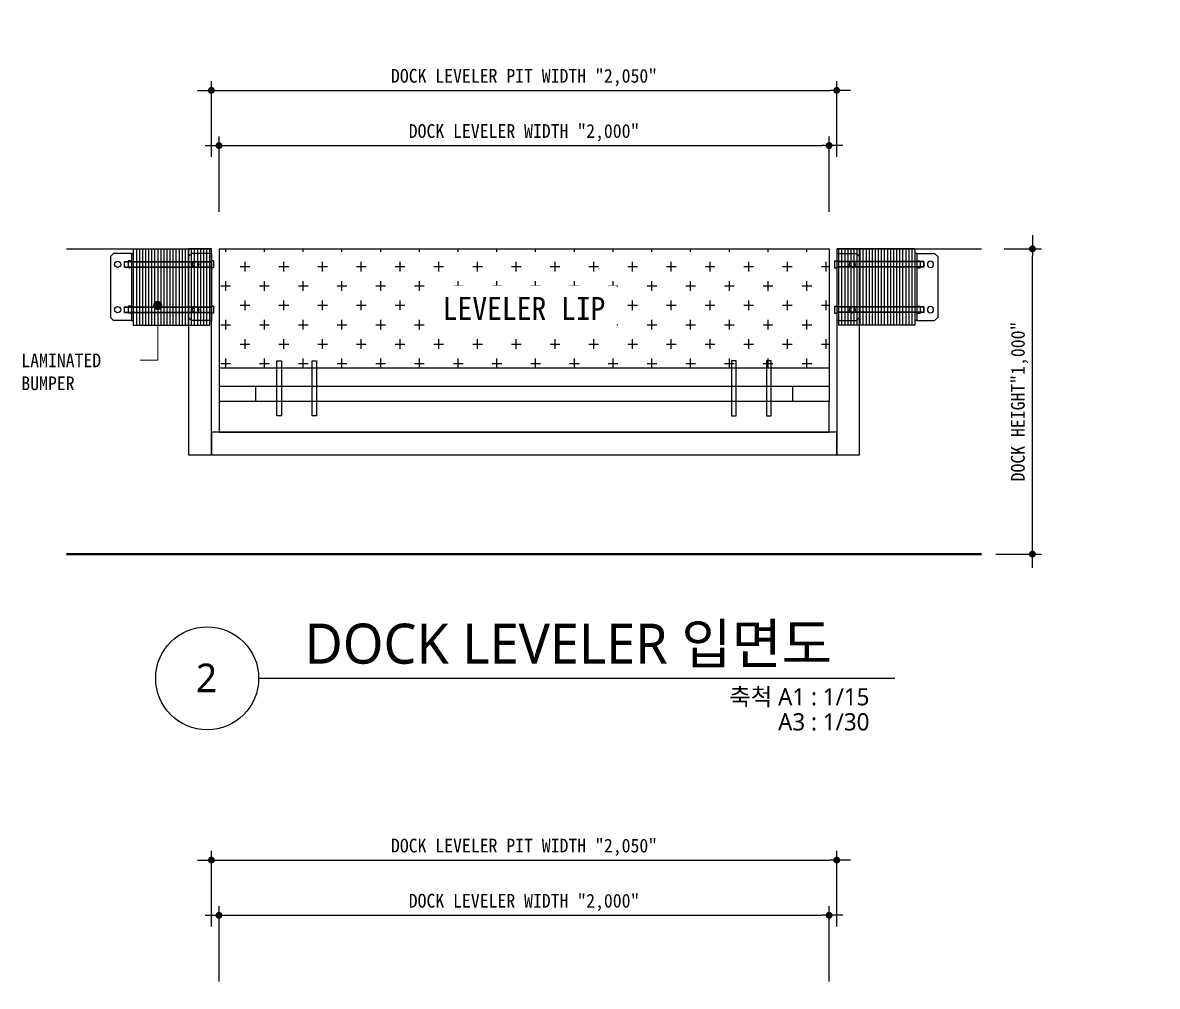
# Model space of a CAD drawing. Header units: millimetres. Extents: x 1089 to 24842, y 175806 to 183667.
# Drawn here: x 1089 to 4808, y 180510 to 183667 of the extents above; entities that cross this region are included whole.
import ezdxf
from ezdxf.enums import TextEntityAlignment as Align

# ---------------------------------------------------------------- set-up
doc = ezdxf.new("R2010")
doc.units = ezdxf.units.MM
doc.header["$MEASUREMENT"] = 0
doc.header["$PDSIZE"] = -10
doc.layers.get('0').update_dxf_attribs({"linetype": 'CONTINUOUS'})
doc.layers.get('DEFPOINTS').update_dxf_attribs({"color": 146, "linetype": 'CONTINUOUS'})
for name, color, linetype in [('8', 8, 'CONTINUOUS'), ('h', 8, 'CONTINUOUS'), ('PL', 4, 'CONTINUOUS'), ('TEXT', 3, 'CONTINUOUS'), ('외형선', 3, 'CONTINUOUS')]:
    doc.layers.add(name, color=color, linetype=linetype)
for name, color, linetype, lineweight in [('A-CONC-LIN1', 2, 'CONTINUOUS', 40), ('A-DIMS', 7, 'CONTINUOUS', 25), ('A-XXXX-SYMB', 7, 'CONTINUOUS', 25), ('A-XXXX-TXT1', 3, 'CONTINUOUS', 25)]:
    doc.layers.add(name, color=color, linetype=linetype, lineweight=lineweight)
doc.styles.add('HY울릉도L', font='H2GTRE.TTF')
doc.styles.get("Standard").update_dxf_attribs({"font": 'SIMPLEX.shx'})
doc.styles.add('돋움체', font='')
doc.styles.add('맑은 고딕', font='malgun.ttf')
doc.styles.get('돋움체').set_extended_font_data('DotumChe')
doc.dimstyles.new('CDIM', dxfattribs={"dimtxt": 3, "dimasz": 1.5, "dimexe": 2, "dimexo": 1, "dimgap": 1, "dimtad": 1, "dimdec": 0, "dimrnd": 0.5, "dimzin": 0, "dimdsep": 32, "dimlunit": 6, "dimtxsty": 'HY울릉도L', "dimblk1": '_CIDOT', "dimblk2": '_CIDOT', "dimsah": 1, "dimcen": 5.5, "dimclrd": 2, "dimclre": 2, "dimclrt": 7, "dimadec": 0, "dimazin": 0, "dimtfac": 1, "dimtdec": 0, "dimtix": 1, "dimtmove": 2, "dimatfit": 1, "dimldrblk": '_CIDOT', "dimfxl": 1, "dimtolj": 1, "dimtzin": 0, "dimlwd": -1, "dimarcsym": 0})
doc.dimstyles.new('MAIN', dxfattribs={"dimtxt": 3, "dimasz": 2, "dimexe": 2, "dimexo": 5, "dimgap": 1, "dimtad": 1, "dimdec": 0, "dimdsep": 46, "dimlunit": 6, "dimtxsty": 'Standard', "dimblk": 'Dot1', "dimcen": 2.5, "dimdle": 2, "dimclrd": 256, "dimclre": 256, "dimclrt": 3, "dimadec": 0, "dimazin": 0, "dimtfac": 1, "dimtdec": 0, "dimtix": 1, "dimtmove": 2, "dimatfit": 3, "dimldrblk": 'DOT', "dimfxl": 1, "dimtvp": 1, "dimtolj": 1, "dimtzin": 0, "dimlwd": 0, "dimlwe": 0, "dimarcsym": 0})

# ---------------------------------------------------------------- blocks, each defined once
blk = doc.blocks.new('라미네이터범퍼')
at = {"layer": '8'}
for p, q in [((-130, 190.2), (-130, -59.8)), ((-130, 190.2), (120, 190.2)), ((-120, 190.2), (-120, -59.8)), ((-110, 190.2), (-110, -59.8)), ((-100, 190.2), (-100, -59.8)), ((-90, 190.2), (-90, -59.8)), ((-80, 190.2), (-80, -59.8)), ((-70, 190.2), (-70, -59.8)), ((-60, 190.2), (-60, -59.8)), ((-50, 190.2), (-50, -59.8)), ((-40, 190.2), (-40, -59.8)), ((-30, 190.2), (-30, -59.8)), ((-20, 190.2), (-20, -59.8)), ((-10, 190.2), (-10, -59.8)), ((0, 190.2), (0, -59.8)), ((10, 190.2), (10, -59.8)), ((20, 190.2), (20, -59.8)), ((30, 190.2), (30, -59.8)), ((40, 190.2), (40, -59.8)), ((50, 190.2), (50, -59.8)), ((60, 190.2), (60, -59.8)), ((70, 190.2), (70, -59.8)), ((80, 190.2), (80, -59.8)), ((90, 190.2), (90, -59.8)), ((100, 190.2), (100, -59.8)), ((110, 190.2), (110, -59.8)), ((120, 190.2), (120, -59.8)), ((-205, 165.2), (-195, 175.2)), ((-205, 165.2), (-205, -34.8)), ((-136, 175.2), (-195, 175.2)), ((-147, 150.5), (-147, 128.5)), ((-136, 150.5), (-147, 150.5)), ((-136, 175.2), (-130, 175.2)), ((-136, 175.2), (-136, -44.8)), ((-136, 165.2), (-136, -34.8)), ((-130, 175.2), (-130, -44.8)), ((51, 165.2), (61, 175.2)), ((51, 165.2), (51, -34.8)), ((120, 175.2), (61, 175.2)), ((120, 175.2), (126, 175.2)), ((120, 175.2), (120, -44.8)), ((126, 175.2), (126, -44.8)), ((133, 150.5), (126, 150.5)), ((133, 150.5), (133, 128.5)), ((-159, 148.5), (-160, 147.5)), ((-160, 147.5), (-160, 131.5)), ((-159, 148.5), (-147, 148.5)), ((-159, 130.5), (-147, 130.5)), ((-147, 130.5), (126, 130.5)), ((-136, 128.5), (-147, 128.5)), ((133, 128.5), (126, 128.5)), ((-159, 0), (-160, -1)), ((-159, 0), (-147, 0)), ((-147, 2), (-147, -20)), ((-136, 2), (-147, 2)), ((133, 2), (126, 2)), ((133, 2), (133, -20)), ((-195, -44.8), (-205, -34.8)), ((-160, -1), (-160, -17)), ((-160, -17), (-159, -18)), ((-159, -18), (-147, -18)), ((-136, -20), (-147, -20)), ((-130, -34.8), (-130, -59.8)), ((61, -44.8), (51, -34.8)), ((120, -34.8), (120, -59.8)), ((133, -20), (126, -20)), ((-136, -44.8), (-195, -44.8)), ((-136, -44.8), (-130, -44.8)), ((-130, -59.8), (120, -59.8)), ((120, -44.8), (61, -44.8)), ((120, -44.8), (126, -44.8))]:
    blk.add_line(p, q, dxfattribs=at)
blk.add_lwpolyline([(51, 190.2), (120, 190.2)], dxfattribs=at)
for centre in [(-181.3, 139.5), (74.8, 139.5), (-181.3, -9), (74.8, -9)]:
    blk.add_circle(centre, 10.2, dxfattribs=at)
at = {"layer": 'h', "color": 1, "linetype": 'ByBlock'}
for p, q in [((-160, 147.5), (126, 147.5)), ((-160, 131.5), (126, 131.5)), ((-159, 130.5), (-159, 148.5)), ((-159, -18), (-159, 0)), ((-160, -1), (126, -1)), ((-160, -17), (126, -17))]:
    blk.add_line(p, q, dxfattribs=at)
at = {"layer": 'h'}
for p, q in [((-147, 148.5), (126, 148.5)), ((-147, 0), (126, 0)), ((-147, -18), (126, -18))]:
    blk.add_line(p, q, dxfattribs=at)
at = {"layer": '외형선'}
blk.add_line((-160, 131.5), (-159, 130.5), dxfattribs=at)
blk = doc.blocks.new('_CIDOT')
at = {"color": 0, "linetype": 'ByBlock'}
blk.add_line((2, 0), (-1, 0), dxfattribs=at)
at = {"color": 0, "linetype": 'ByBlock', "const_width": 0.5}
blk.add_lwpolyline([(-0.25, 0, 1), (0.25, 0, 1)], format="xyb", close=True, dxfattribs=at)
blk = doc.blocks.new('*D42')
at = {"layer": 'A-DIMS', "lineweight": -2, "transparency": 16777216}
for p, q in [((1732.6, 183047), (1732.6, 183294.3)), ((3732.6, 183047), (3732.6, 183294.3))]:
    blk.add_line(p, q, dxfattribs=at)
at = {"layer": 'A-DIMS', "transparency": 16777216}
blk.add_line((1755.1, 183264.3), (3710.1, 183264.3), dxfattribs=at)
at = {"layer": 'DEFPOINTS', "color": 0, "transparency": 16777216}
for p in [(3732.6, 183264.3), (1732.6, 183032), (3732.6, 183032)]:
    blk.add_point(p, dxfattribs=at)
at = {"layer": 'A-DIMS', "transparency": 16777216, "xscale": 22.5, "yscale": 22.5, "zscale": 22.5, "rotation": 180}
blk.add_blockref('_CIDOT', (1732.6, 183264.3), dxfattribs=at)
at = {"layer": 'A-DIMS', "transparency": 16777216, "xscale": 22.5, "yscale": 22.5, "zscale": 22.5}
blk.add_blockref('_CIDOT', (3732.6, 183264.3), dxfattribs=at)
at = {"layer": 'A-DIMS', "color": 3, "transparency": 16777216, "insert": (2732.6, 183306.2), "char_height": 45, "attachment_point": 5, "style": '돋움체'}
blk.add_mtext('\\A1;DOCK LEVELER WIDTH "2,000"', dxfattribs=at)
blk = doc.blocks.new('*D43')
at = {"layer": 'A-DIMS', "lineweight": -2, "transparency": 16777216}
for p, q in [((1707.6, 183227.8), (1707.6, 183475.1)), ((3757.6, 183227.8), (3757.6, 183475.1))]:
    blk.add_line(p, q, dxfattribs=at)
at = {"layer": 'A-DIMS', "transparency": 16777216}
blk.add_line((1730.1, 183445.1), (3735.1, 183445.1), dxfattribs=at)
at = {"layer": 'DEFPOINTS', "color": 0, "transparency": 16777216}
for p in [(3757.6, 183445.1), (1707.6, 183212.8), (3757.6, 183212.8)]:
    blk.add_point(p, dxfattribs=at)
at = {"layer": 'A-DIMS', "transparency": 16777216, "xscale": 22.5, "yscale": 22.5, "zscale": 22.5, "rotation": 180}
blk.add_blockref('_CIDOT', (1707.6, 183445.1), dxfattribs=at)
at = {"layer": 'A-DIMS', "transparency": 16777216, "xscale": 22.5, "yscale": 22.5, "zscale": 22.5}
blk.add_blockref('_CIDOT', (3757.6, 183445.1), dxfattribs=at)
at = {"layer": 'A-DIMS', "color": 3, "transparency": 16777216, "insert": (2732.6, 183487), "char_height": 45, "attachment_point": 5, "style": '돋움체'}
blk.add_mtext('\\A1;DOCK LEVELER PIT WIDTH "2,050"', dxfattribs=at)
blk = doc.blocks.new('DOT')
at = {"color": 0, "linetype": 'ByBlock'}
blk.add_line((-0.5, 0), (-1, 0), dxfattribs=at)
at = {"color": 0, "linetype": 'ByBlock', "const_width": 0.5}
blk.add_lwpolyline([(-0.25, 0, 1), (0.25, 0, 1)], format="xyb", close=True, dxfattribs=at)
blk = doc.blocks.new('Dot1')
at = {"color": 9, "linetype": 'Continuous'}
for p, q in [((-1.125, 0), (1.125, 0)), ((0, 1.125), (0, -1.125))]:
    blk.add_line(p, q, dxfattribs=at)
at = {"color": 2, "const_width": 0.28125}
blk.add_lwpolyline([(-0.140625, 0, 1), (0.140625, 0, 1)], format="xyb", close=True, dxfattribs=at)
blk = doc.blocks.new('*D44')
at = {"layer": 'A-DIMS', "lineweight": -2, "transparency": 16777216}
for p, q in [((1732.6, 180525.3), (1732.6, 180772.6)), ((3732.6, 180525.3), (3732.6, 180772.6))]:
    blk.add_line(p, q, dxfattribs=at)
at = {"layer": 'A-DIMS', "transparency": 16777216}
blk.add_line((1755.1, 180742.6), (3710.1, 180742.6), dxfattribs=at)
at = {"layer": 'DEFPOINTS', "color": 0, "transparency": 16777216}
for p in [(3732.6, 180742.6), (1732.6, 180510.3), (3732.6, 180510.3)]:
    blk.add_point(p, dxfattribs=at)
at = {"layer": 'A-DIMS', "transparency": 16777216, "xscale": 22.5, "yscale": 22.5, "zscale": 22.5, "rotation": 180}
blk.add_blockref('_CIDOT', (1732.6, 180742.6), dxfattribs=at)
at = {"layer": 'A-DIMS', "transparency": 16777216, "xscale": 22.5, "yscale": 22.5, "zscale": 22.5}
blk.add_blockref('_CIDOT', (3732.6, 180742.6), dxfattribs=at)
at = {"layer": 'A-DIMS', "color": 3, "transparency": 16777216, "insert": (2732.6, 180784.5), "char_height": 45, "attachment_point": 5, "style": '돋움체'}
blk.add_mtext('\\A1;DOCK LEVELER WIDTH "2,000"', dxfattribs=at)
blk = doc.blocks.new('*D45')
at = {"layer": 'A-DIMS', "lineweight": -2, "transparency": 16777216}
for p, q in [((1707.6, 180706.1), (1707.6, 180953.4)), ((3757.6, 180706.1), (3757.6, 180953.4))]:
    blk.add_line(p, q, dxfattribs=at)
at = {"layer": 'A-DIMS', "transparency": 16777216}
blk.add_line((1730.1, 180923.4), (3735.1, 180923.4), dxfattribs=at)
at = {"layer": 'DEFPOINTS', "color": 0, "transparency": 16777216}
for p in [(3757.6, 180923.4), (1707.6, 180691.1), (3757.6, 180691.1)]:
    blk.add_point(p, dxfattribs=at)
at = {"layer": 'A-DIMS', "transparency": 16777216, "xscale": 22.5, "yscale": 22.5, "zscale": 22.5, "rotation": 180}
blk.add_blockref('_CIDOT', (1707.6, 180923.4), dxfattribs=at)
at = {"layer": 'A-DIMS', "transparency": 16777216, "xscale": 22.5, "yscale": 22.5, "zscale": 22.5}
blk.add_blockref('_CIDOT', (3757.6, 180923.4), dxfattribs=at)
at = {"layer": 'A-DIMS', "color": 3, "transparency": 16777216, "insert": (2732.6, 180965.3), "char_height": 45, "attachment_point": 5, "style": '돋움체'}
blk.add_mtext('\\A1;DOCK LEVELER PIT WIDTH "2,050"', dxfattribs=at)
blk = doc.blocks.new('*D48')
at = {"layer": 'A-DIMS', "lineweight": -2, "transparency": 16777216}
for p, q in [((4306.1, 182925.9), (4429, 182925.9)), ((4279, 181925.9), (4429, 181925.9))]:
    blk.add_line(p, q, dxfattribs=at)
at = {"layer": 'A-DIMS', "transparency": 16777216}
blk.add_line((4399, 181948.4), (4399, 182903.4), dxfattribs=at)
at = {"layer": 'DEFPOINTS', "color": 0, "transparency": 16777216}
for p in [(4291.1, 182925.9), (4399, 182925.9), (4264, 181925.9)]:
    blk.add_point(p, dxfattribs=at)
at = {"layer": 'A-DIMS', "transparency": 16777216, "xscale": 22.5, "yscale": 22.5, "zscale": 22.5}
for p, rotation in [((4399, 182925.9), 90), ((4399, 181925.9), 270)]:
    blk.add_blockref('_CIDOT', p, dxfattribs=dict(at, rotation=rotation))
at = {"layer": 'A-DIMS', "color": 3, "transparency": 16777216, "insert": (4357.1, 182425.9), "char_height": 45, "attachment_point": 5, "rotation": 90, "style": '돋움체'}
blk.add_mtext('\\A1;DOCK HEIGHT"1,000"', dxfattribs=at)

msp = doc.modelspace()

# ---------------------------------------------------------------- hatches: boundary and pattern name
h = msp.add_hatch()
h.set_pattern_fill('CROSS', color=8, scale=10)
h.set_pattern_definition([(0, (14565.69, 173152.53), (63.5, 63.5), [31.75, -95.25]), (90, (14581.57, 173136.656), (-63.5, 63.5), [31.75, -95.25])])
h.paths.add_polyline_path([(3732.6, 182535.9), (3732.6, 182725.9), (3732.6, 182925.9), (1732.6, 182925.9), (1732.6, 182725.9), (1732.6, 182535.9)])

# ---------------------------------------------------------------- linework, layer by layer
at = {"ltscale": 0.002}
for p, q in [((1232.6, 182925.9), (1707.6, 182925.9)), ((3757.6, 182925.9), (4232.6, 182925.9))]:
    msp.add_line(p, q, dxfattribs=at)
for points in [[(1937.6, 182378.9), (1922.6, 182378.9), (1922.6, 182558.9), (1937.6, 182558.9)], [(2052.6, 182378.9), (2037.6, 182378.9), (2037.6, 182558.9), (2052.6, 182558.9)], [(3412.6, 182378.9), (3427.6, 182378.9), (3427.6, 182558.9), (3412.6, 182558.9)], [(3527.6, 182378.9), (3542.6, 182378.9), (3542.6, 182558.9), (3527.6, 182558.9)]]:
    msp.add_lwpolyline(points, close=True)
msp.add_circle((5947.2, 179820.7), 1154.8)
at = {"layer": 'A-CONC-LIN1'}
msp.add_line((1232.6, 181925.9), (4232.6, 181925.9), dxfattribs=at)
at = {"layer": 'A-XXXX-SYMB'}
msp.add_line((1862.6, 181519), (3947.6, 181519), dxfattribs=at)
msp.add_circle((1693.8, 181519), 168.8, dxfattribs=at)
at = {"layer": 'PL'}
for p, q in [((1632.6, 182925.9), (1632.6, 182250.9)), ((1732.6, 182925.9), (3732.6, 182925.9)), ((1732.6, 182925.9), (1732.6, 182725.9)), ((3732.6, 182925.9), (3732.6, 182425.9)), ((1732.6, 182725.9), (1732.6, 182425.9)), ((1732.6, 182535.9), (3732.6, 182535.9)), ((1732.6, 182475.9), (3732.6, 182475.9)), ((1852.6, 182475.9), (1852.6, 182425.9)), ((3612.6, 182475.9), (3612.6, 182425.9))]:
    msp.add_line(p, q, dxfattribs=at)
for points in [[(1632.6, 182250.9), (1707.6, 182250.9), (1707.6, 182925.9), (1632.6, 182925.9)], [(3757.6, 182250.9), (3832.6, 182250.9), (3832.6, 182925.9), (3757.6, 182925.9)], [(3732.6, 182425.9), (1732.6, 182425.9), (1732.6, 182325.9), (3732.6, 182325.9)]]:
    msp.add_lwpolyline(points, close=True, dxfattribs=at)
msp.add_lwpolyline([(3757.6, 182325.9), (1707.6, 182325.9), (1707.6, 182250.9), (3757.6, 182250.9), (3757.6, 182325.9)], dxfattribs=at)

# ---------------------------------------------------------------- block references
msp.add_blockref('라미네이터범퍼', (1581.6, 182735.7))
at = {"xscale": -1}
msp.add_blockref('라미네이터범퍼', (3883.6, 182735.7), dxfattribs=at)

# ---------------------------------------------------------------- texts
at = {"layer": 'A-XXXX-TXT1', "style": '맑은 고딕'}
msp.add_text('DOCK LEVELER 입면도', height=131.25, dxfattribs=at).set_placement((2013.6, 181527.5), align=Align.BOTTOM_LEFT)
msp.add_text('2', height=93.8, dxfattribs=at).set_placement((1691.7, 181521), align=Align.MIDDLE)
for s, p in [('축척 A1 : 1/15', (3864.8, 181486.7)), ('A3 : 1/30', (3864.8, 181404.6))]:
    msp.add_text(s, height=56.25, dxfattribs=at).set_placement(p, align=Align.TOP_RIGHT)
at = {"layer": 'TEXT', "insert": (1084.6, 182583.1), "char_height": 45, "attachment_point": 1, "style": '돋움체'}
msp.add_mtext('\\A1;LAMINATED\\PBUMPER', dxfattribs=at)

# ---------------------------------------------------------------- dimensions: what is measured, and where the dimension line sits
at = {"layer": 'A-DIMS'}
for base, p1, p2, text, picture, middle in [((3757.6, 183445.1), (1707.6, 183212.8), (3757.6, 183212.8), 'DOCK LEVELER PIT WIDTH "<>"', '*D43', (2732.6, 183487)), ((3732.6, 183264.3), (1732.6, 183032), (3732.6, 183032), 'DOCK LEVELER WIDTH "<>"', '*D42', (2732.6, 183306.2)), ((3757.6, 180923.4), (1707.6, 180691.1), (3757.6, 180691.1), 'DOCK LEVELER PIT WIDTH "<>"', '*D45', (2732.6, 180965.3)), ((3732.6, 180742.6), (1732.6, 180510.3), (3732.6, 180510.3), 'DOCK LEVELER WIDTH "<>"', '*D44', (2732.6, 180784.5))]:
    dim = msp.add_linear_dim(base=base, p1=p1, p2=p2, text=text, dimstyle='CDIM', override={"dimscale": 15, "dimtxsty": '돋움체', "dimclrd": 256, "dimclre": 256, "dimclrt": 3}, dxfattribs=at)
    dim.commit()
    dim.dimension.update_dxf_attribs({"geometry": picture, "text_midpoint": middle})
dim = msp.add_linear_dim(base=(4399, 182925.9), p1=(4264, 181925.9), p2=(4291.1, 182925.9), angle=90, text='DOCK HEIGHT"<>"', dimstyle='CDIM', override={"dimscale": 15, "dimtxsty": '돋움체', "dimclrd": 256, "dimclre": 256, "dimclrt": 3}, dxfattribs=at)
dim.commit()
dim.dimension.update_dxf_attribs({"geometry": '*D48', "text_midpoint": (4357.1, 182425.9)})

# ---------------------------------------------------------------- leaders
msp.add_leader([(1531.6, 182740.4), (1531.6, 182560.9), (1473.9, 182560.9)], dimstyle='MAIN', override={"dimscale": 15, "dimgap": 1, "dimtad": 0, "dimldrblk": 'Dot'})

# ---------------------------------------------------------------- next in the draw order: texts
at = {"layer": 'TEXT', "insert": (2732.6, 182730.9), "char_height": 75, "attachment_point": 5, "style": '돋움체', "bg_fill": 2}
msp.add_mtext('{LEVELER LIP}', dxfattribs=at)

doc.saveas('drawing.dxf')
